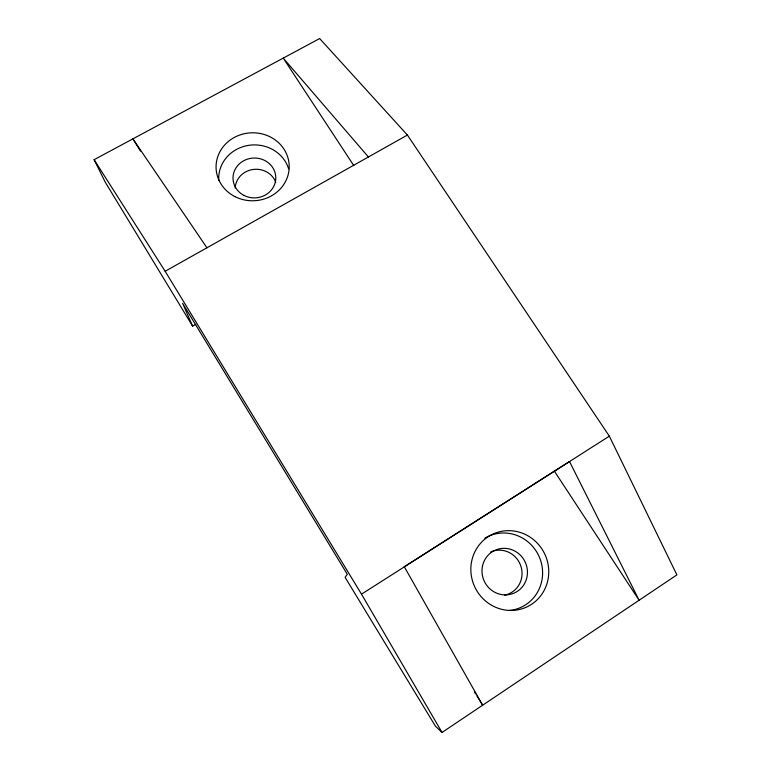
<?xml version="1.0" encoding="UTF-8"?>
<svg xmlns="http://www.w3.org/2000/svg" width="771" height="771" viewBox="0 0 771 771"><rect width="100%" height="100%" fill="white"/><g stroke="black" fill="none" stroke-linecap="round" stroke-linejoin="round"><path stroke-width="1.16" d="M192.615 326.143L182.611 303.311L347.307 574.308L345.09 577.325L435.451 726.195L442.043 732.45L676.89 574.887L609.341 436.164L407.416 135.05L319.647 38.55L94.11 159.693L105.309 182.293L192.615 326.143L195.747 324.34M404.187 566.81L569.518 461.55L639.111 600.233L554.33 471.091M442.043 732.45L361.503 594.162L609.341 436.164M94.11 159.693L165.158 271.267L407.416 135.05M368.413 156.976L283.236 58.104L353.793 165.592M206.946 247.77L132.911 138.857L140.486 151.126M474.425 691.895L475.688 693.939M476.96 695.991L482.656 705.205L404.351 566.849M165.158 271.267L361.503 594.162M235.194 187.941A20.865 19.487 -2.1 0 1 253.1 169.466A20.865 19.487 -2.1 0 1 275.787 182.37M490.761 551.911A22.831 22.012 65.4 0 1 520.907 566.242A22.831 22.012 65.4 0 1 504.735 595.106M218.791 180.53A35.659 33.211 -1.9 0 1 248.214 145.42A35.659 33.211 -1.9 0 1 288.633 168.83M484.834 538.177A39.09 37.644 64.9 0 1 540.481 560.045A39.09 37.644 64.9 0 1 509.332 610.478M243.973 195.41A21.395 19.93 -1.9 0 0 275.787 177.581A21.395 19.93 -1.9 0 0 243.434 160.898A21.395 19.93 -1.9 0 0 243.973 195.41M482.424 566.406A23.448 22.59 64.9 0 0 512.021 593.892A23.448 22.59 64.9 0 0 519.741 554.571A23.448 22.59 64.9 0 0 482.424 566.406M234.895 196.586A36.574 33.991 -1.8 0 0 289.202 166.044A36.574 33.991 -1.8 0 0 233.806 137.72A36.574 33.991 -1.8 0 0 234.895 196.586M471.573 561.673A40.179 38.666 64.3 0 0 522.391 608.685A40.179 38.666 64.3 0 0 535.431 541.309A40.179 38.666 64.3 0 0 471.573 561.673"/></g></svg>
